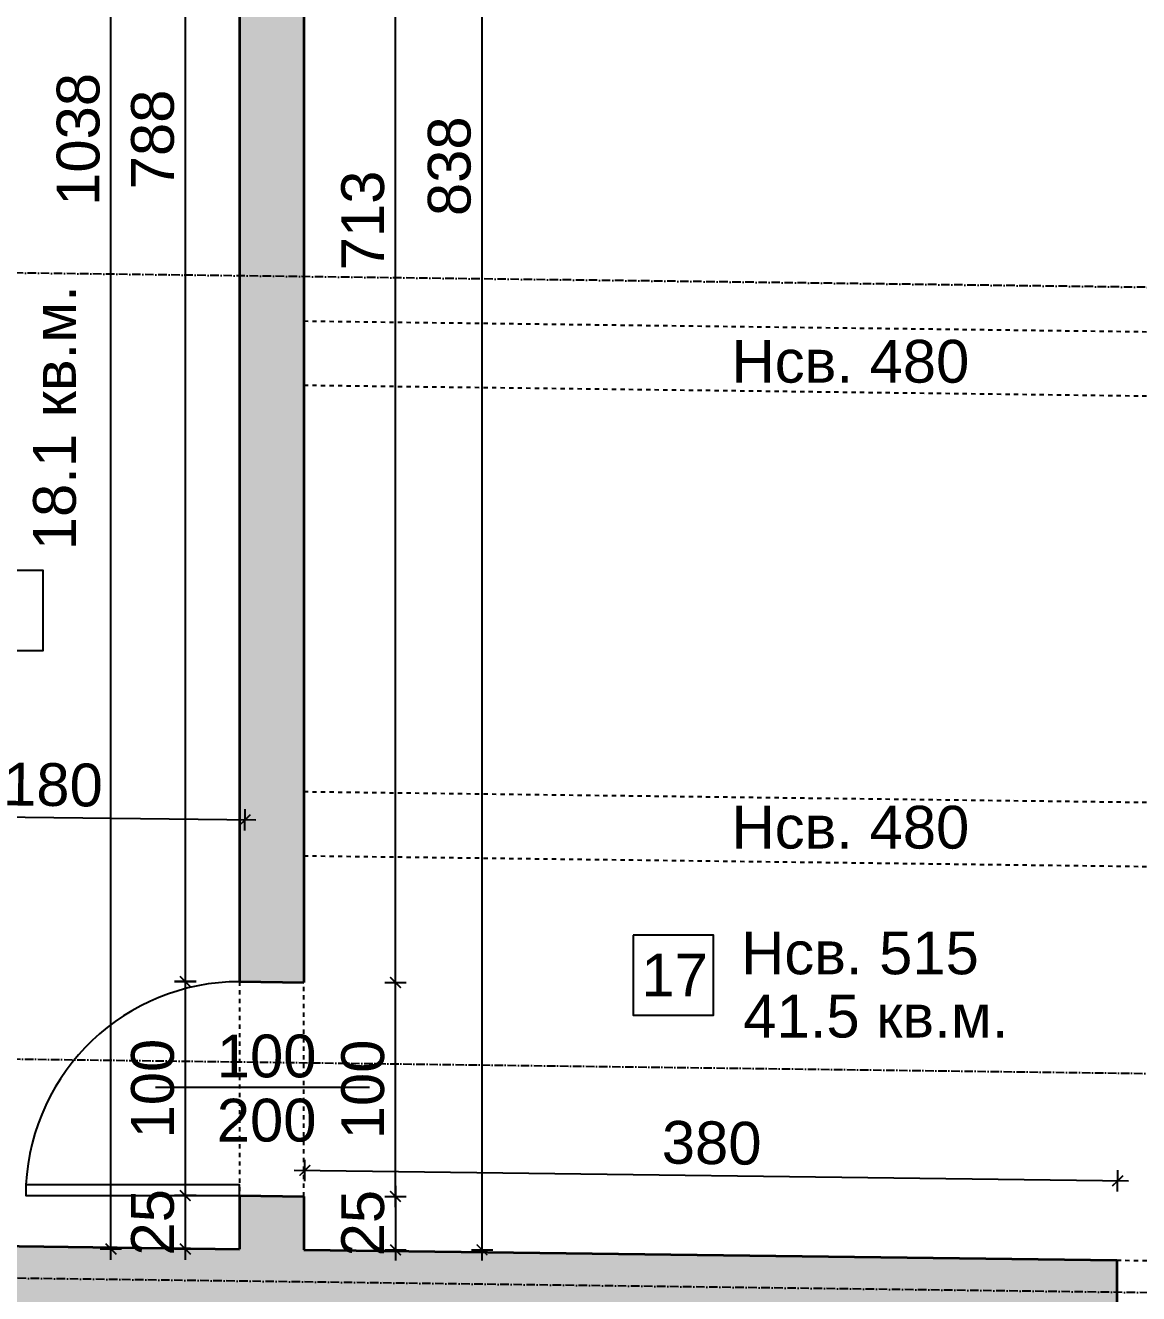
# Model space of a CAD drawing. Header units: inches. Extents: x -72385 to 39588, y -6525 to 66685.
# Drawn here: x -52202 to -51682, y 9031 to 9624 of the extents above; entities that cross this region are included whole.
import ezdxf

# ---------------------------------------------------------------- set-up
doc = ezdxf.new("R2010")
doc.units = ezdxf.units.IN
doc.header["$MEASUREMENT"] = 0
doc.linetypes.add('DashDot', pattern=[0.6, 0.4, -0.1, 0, -0.1])
doc.linetypes.add('Hidden', pattern=[0.4, 0.2, -0.2])
for name, color, linetype, lineweight in [('Врати', 251, 'Continuous', 25), ('Линия на разрез', 252, 'DashDot', 25), ('Надписи Hсв', 252, 'Continuous', 25), ('Надписи врати', 252, 'Continuous', 25), ('Надписи коти вътрешни', 252, 'Continuous', 25), ('Надписи номера на пом.', 252, 'Continuous', 25), ('Надписи площ', 252, 'Continuous', 25), ('Оси', 252, 'DashDot', 25), ('Пунктир', 253, 'Hidden', 25), ('Разрезни линии', 7, 'Continuous', 35), ('Щрих стени', 254, 'Continuous', 25)]:
    doc.layers.add(name, color=color, linetype=linetype, lineweight=lineweight)
doc.styles.add('Arial Regular', font='arial.ttf')
doc.styles.get("Standard").update_dxf_attribs({"font": 'arial.ttf'})
doc.dimstyles.new('Annotative', dxfattribs={"dimscale": 0, "dimtxt": 20, "dimasz": 5, "dimexe": 5, "dimexo": 5, "dimgap": 5, "dimtad": 1, "dimdec": 0, "dimzin": 0, "dimdsep": 46, "dimtxsty": 'Standard', "dimblk": 'ARCHTICK', "dimcen": 5, "dimdle": 5, "dimadec": 0, "dimazin": 0, "dimtfac": 1, "dimtdec": 0, "dimtofl": 0, "dimtmove": 0, "dimatfit": 3, "dimldrblk": 'ARCHTICK', "dimfxl": 5, "dimfxlon": 1, "dimtolj": 1, "dimtzin": 0, "dimarcsym": 1})

# ---------------------------------------------------------------- blocks, each defined once
blk = doc.blocks.new('_ArchTick')
at = {"color": 0, "linetype": 'ByBlock', "const_width": 0.15}
blk.add_lwpolyline([(-0.5, -0.5), (0.5, 0.5)], dxfattribs=at)
blk = doc.blocks.new('*D731')
at = {"layer": 'Defpoints', "color": 0, "ltscale": 50, "transparency": 16777216}
for p in [(-52102.34, 9964.74), (-52127.73, 9177.17), (-52102.34, 9177.17)]:
    blk.add_point(p, dxfattribs=at)
at = {"layer": 'Надписи коти вътрешни', "color": 0, "lineweight": -2, "ltscale": 50, "transparency": 16777216}
for p, q in [((-52127.73, 9969.74), (-52127.73, 9172.17)), ((-52122.73, 9964.74), (-52132.73, 9964.74)), ((-52122.73, 9177.17), (-52132.73, 9177.17))]:
    blk.add_line(p, q, dxfattribs=at)
at = {"layer": 'Надписи коти вътрешни', "color": 0, "lineweight": -2, "ltscale": 50, "transparency": 16777216, "xscale": 5, "yscale": 5, "zscale": 5}
for p, rotation in [((-52127.73, 9964.74), 90), ((-52127.73, 9177.17), 270)]:
    blk.add_blockref('_ArchTick', p, dxfattribs=dict(at, rotation=rotation))
at = {"layer": 'Надписи коти вътрешни', "color": 0, "ltscale": 50, "transparency": 16777216, "insert": (-52142.94, 9570.95), "char_height": 20, "attachment_point": 5, "rotation": 90}
blk.add_mtext('\\A1;788', dxfattribs=at)
blk = doc.blocks.new('*D732')
at = {"layer": 'Defpoints', "color": 0, "ltscale": 50, "transparency": 16777216}
for p in [(-52102.34, 9177.18), (-52127.73, 9077.17), (-52102.34, 9077.17)]:
    blk.add_point(p, dxfattribs=at)
at = {"layer": 'Надписи коти вътрешни', "color": 0, "lineweight": -2, "ltscale": 50, "transparency": 16777216}
for p, q in [((-52127.73, 9182.18), (-52127.73, 9072.17)), ((-52122.73, 9177.18), (-52132.73, 9177.18)), ((-52122.73, 9077.17), (-52132.73, 9077.17))]:
    blk.add_line(p, q, dxfattribs=at)
at = {"layer": 'Надписи коти вътрешни', "color": 0, "lineweight": -2, "ltscale": 50, "transparency": 16777216, "xscale": 5, "yscale": 5, "zscale": 5}
for p, rotation in [((-52127.73, 9177.18), 90), ((-52127.73, 9077.17), 270)]:
    blk.add_blockref('_ArchTick', p, dxfattribs=dict(at, rotation=rotation))
at = {"layer": 'Надписи коти вътрешни', "color": 0, "ltscale": 50, "transparency": 16777216, "insert": (-52142.94, 9127.17), "char_height": 20, "attachment_point": 5, "rotation": 90}
blk.add_mtext('\\A1;100', dxfattribs=at)
blk = doc.blocks.new('*D733')
at = {"layer": 'Defpoints', "color": 0, "ltscale": 50, "transparency": 16777216}
for p in [(-52102.34, 9077.17), (-52127.73, 9052.17), (-52102.34, 9052.17)]:
    blk.add_point(p, dxfattribs=at)
at = {"layer": 'Надписи коти вътрешни', "color": 0, "lineweight": -2, "ltscale": 50, "transparency": 16777216}
for p, q in [((-52127.73, 9082.17), (-52127.73, 9047.17)), ((-52122.73, 9077.17), (-52132.73, 9077.17)), ((-52122.73, 9052.17), (-52132.73, 9052.17))]:
    blk.add_line(p, q, dxfattribs=at)
at = {"layer": 'Надписи коти вътрешни', "color": 0, "lineweight": -2, "ltscale": 50, "transparency": 16777216, "xscale": 5, "yscale": 5, "zscale": 5}
for p, rotation in [((-52127.73, 9077.17), 90), ((-52127.73, 9052.17), 270)]:
    blk.add_blockref('_ArchTick', p, dxfattribs=dict(at, rotation=rotation))
at = {"layer": 'Надписи коти вътрешни', "color": 0, "ltscale": 50, "transparency": 16777216, "insert": (-52142.94, 9064.67), "char_height": 20, "attachment_point": 5, "rotation": 90}
blk.add_mtext('\\A1;25', dxfattribs=at)
blk = doc.blocks.new('*D603')
at = {"layer": 'Defpoints', "color": 0, "ltscale": 50, "transparency": 16777216}
for p in [(-52099.78, 9252.84), (-52282.34, 9054.46), (-52102.34, 9052.17)]:
    blk.add_point(p, dxfattribs=at)
at = {"layer": 'Надписи коти вътрешни', "color": 0, "lineweight": -2, "ltscale": 50, "transparency": 16777216}
for p, q in [((-52279.85, 9250.13), (-52279.72, 9260.13)), ((-52099.85, 9247.84), (-52099.72, 9257.84)), ((-52284.78, 9255.19), (-52094.78, 9252.77))]:
    blk.add_line(p, q, dxfattribs=at)
at = {"layer": 'Надписи коти вътрешни', "color": 0, "lineweight": -2, "ltscale": 50, "transparency": 16777216, "xscale": 5, "yscale": 5, "zscale": 5}
for p, rotation in [((-52279.78, 9255.13), 179.2706286525501), ((-52099.78, 9252.84), 359.2706286525501)]:
    blk.add_blockref('_ArchTick', p, dxfattribs=dict(at, rotation=rotation))
at = {"layer": 'Надписи коти вътрешни', "color": 0, "ltscale": 50, "transparency": 16777216, "insert": (-52189.59, 9269.19), "char_height": 20, "attachment_point": 5, "rotation": 359.27063}
blk.add_mtext('\\A1;180', dxfattribs=at)
blk = doc.blocks.new('*D593')
at = {"layer": 'Defpoints', "color": 0, "ltscale": 50, "transparency": 16777216}
for p in [(-52162.5, 10089.75), (-52102.34, 10089.75), (-52102.34, 9052.17)]:
    blk.add_point(p, dxfattribs=at)
at = {"layer": 'Надписи коти вътрешни', "color": 0, "lineweight": -2, "ltscale": 50, "transparency": 16777216}
for p, q in [((-52162.5, 9047.17), (-52162.5, 10094.75)), ((-52157.5, 10089.75), (-52167.5, 10089.75)), ((-52157.5, 9052.17), (-52167.5, 9052.17))]:
    blk.add_line(p, q, dxfattribs=at)
at = {"layer": 'Надписи коти вътрешни', "color": 0, "lineweight": -2, "ltscale": 50, "transparency": 16777216, "xscale": 5, "yscale": 5, "zscale": 5}
for p, rotation in [((-52162.5, 10089.75), 90), ((-52162.5, 9052.17), 270)]:
    blk.add_blockref('_ArchTick', p, dxfattribs=dict(at, rotation=rotation))
at = {"layer": 'Надписи коти вътрешни', "color": 0, "ltscale": 50, "transparency": 16777216, "insert": (-52177.72, 9570.96), "char_height": 20, "attachment_point": 5, "rotation": 90}
blk.add_mtext('\\A1;1038', dxfattribs=at)
blk = doc.blocks.new('*D594')
at = {"layer": 'Defpoints', "color": 0, "ltscale": 50, "transparency": 16777216}
for p in [(-52072.34, 9076.79), (-52072.34, 9051.78), (-52029.47, 9051.78)]:
    blk.add_point(p, dxfattribs=at)
at = {"layer": 'Надписи коти вътрешни', "color": 0, "lineweight": -2, "ltscale": 50, "transparency": 16777216}
for p, q in [((-52029.47, 9081.79), (-52029.47, 9046.78)), ((-52034.47, 9076.79), (-52024.47, 9076.79)), ((-52034.47, 9051.78), (-52024.47, 9051.78))]:
    blk.add_line(p, q, dxfattribs=at)
at = {"layer": 'Надписи коти вътрешни', "color": 0, "lineweight": -2, "ltscale": 50, "transparency": 16777216, "xscale": 5, "yscale": 5, "zscale": 5}
for p, rotation in [((-52029.47, 9076.79), 90), ((-52029.47, 9051.78), 270)]:
    blk.add_blockref('_ArchTick', p, dxfattribs=dict(at, rotation=rotation))
at = {"layer": 'Надписи коти вътрешни', "color": 0, "ltscale": 50, "transparency": 16777216, "insert": (-52044.68, 9064.28), "char_height": 20, "attachment_point": 5, "rotation": 90}
blk.add_mtext('\\A1;25', dxfattribs=at)
blk = doc.blocks.new('*D595')
at = {"layer": 'Defpoints', "color": 0, "ltscale": 50, "transparency": 16777216}
for p in [(-52072.34, 9176.79), (-52029.47, 9176.79), (-52072.34, 9076.79)]:
    blk.add_point(p, dxfattribs=at)
at = {"layer": 'Надписи коти вътрешни', "color": 0, "lineweight": -2, "ltscale": 50, "transparency": 16777216}
for p, q in [((-52029.47, 9071.79), (-52029.47, 9181.79)), ((-52034.47, 9176.79), (-52024.47, 9176.79)), ((-52034.47, 9076.79), (-52024.47, 9076.79))]:
    blk.add_line(p, q, dxfattribs=at)
at = {"layer": 'Надписи коти вътрешни', "color": 0, "lineweight": -2, "ltscale": 50, "transparency": 16777216, "xscale": 5, "yscale": 5, "zscale": 5}
for p, rotation in [((-52029.47, 9176.79), 90), ((-52029.47, 9076.79), 270)]:
    blk.add_blockref('_ArchTick', p, dxfattribs=dict(at, rotation=rotation))
at = {"layer": 'Надписи коти вътрешни', "color": 0, "ltscale": 50, "transparency": 16777216, "insert": (-52044.68, 9126.79), "char_height": 20, "attachment_point": 5, "rotation": 90}
blk.add_mtext('\\A1;100', dxfattribs=at)
blk = doc.blocks.new('*D596')
at = {"layer": 'Defpoints', "color": 0, "ltscale": 50, "transparency": 16777216}
for p in [(-52072.34, 9889.35), (-52029.47, 9889.35), (-52072.34, 9176.79)]:
    blk.add_point(p, dxfattribs=at)
at = {"layer": 'Надписи коти вътрешни', "color": 0, "lineweight": -2, "ltscale": 50, "transparency": 16777216}
for p, q in [((-52029.47, 9171.79), (-52029.47, 9894.35)), ((-52034.47, 9889.35), (-52024.47, 9889.35)), ((-52034.47, 9176.79), (-52024.47, 9176.79))]:
    blk.add_line(p, q, dxfattribs=at)
at = {"layer": 'Надписи коти вътрешни', "color": 0, "lineweight": -2, "ltscale": 50, "transparency": 16777216, "xscale": 5, "yscale": 5, "zscale": 5}
for p, rotation in [((-52029.47, 9889.35), 90), ((-52029.47, 9176.79), 270)]:
    blk.add_blockref('_ArchTick', p, dxfattribs=dict(at, rotation=rotation))
at = {"layer": 'Надписи коти вътрешни', "color": 0, "ltscale": 50, "transparency": 16777216, "insert": (-52044.69, 9533.07), "char_height": 20, "attachment_point": 5, "rotation": 90}
blk.add_mtext('\\A1;713', dxfattribs=at)
blk = doc.blocks.new('*D8256')
at = {"layer": 'Defpoints', "color": 0, "ltscale": 50, "transparency": 16777216}
for p in [(-52072.34, 9889.35), (-51989.03, 9889.35), (-52072.34, 9051.78)]:
    blk.add_point(p, dxfattribs=at)
at = {"layer": 'Надписи коти вътрешни', "color": 0, "lineweight": -2, "ltscale": 50, "transparency": 16777216}
for p, q in [((-51989.03, 9046.78), (-51989.03, 9894.35)), ((-51994.03, 9889.35), (-51984.03, 9889.35)), ((-51994.03, 9051.78), (-51984.03, 9051.78))]:
    blk.add_line(p, q, dxfattribs=at)
at = {"layer": 'Надписи коти вътрешни', "color": 0, "lineweight": -2, "ltscale": 50, "transparency": 16777216, "xscale": 5, "yscale": 5, "zscale": 5}
for p, rotation in [((-51989.03, 9889.35), 90), ((-51989.03, 9051.78), 270)]:
    blk.add_blockref('_ArchTick', p, dxfattribs=dict(at, rotation=rotation))
at = {"layer": 'Надписи коти вътрешни', "color": 0, "ltscale": 50, "transparency": 16777216, "insert": (-52004.24, 9558.41), "char_height": 20, "attachment_point": 5, "rotation": 90}
blk.add_mtext('\\A1;838', dxfattribs=at)
blk = doc.blocks.new('*D739')
at = {"layer": 'Defpoints', "color": 0, "ltscale": 50, "transparency": 16777216}
for p in [(-51691.86, 9084.08), (-52072.34, 9051.78), (-51692.34, 9046.95)]:
    blk.add_point(p, dxfattribs=at)
at = {"layer": 'Надписи коти вътрешни', "color": 0, "lineweight": -2, "ltscale": 50, "transparency": 16777216}
for p, q in [((-52071.93, 9083.92), (-52071.8, 9093.92)), ((-52076.86, 9088.98), (-51686.86, 9084.02)), ((-51691.93, 9079.08), (-51691.8, 9089.08))]:
    blk.add_line(p, q, dxfattribs=at)
at = {"layer": 'Надписи коти вътрешни', "color": 0, "lineweight": -2, "ltscale": 50, "transparency": 16777216, "xscale": 5, "yscale": 5, "zscale": 5}
for p, rotation in [((-52071.86, 9088.92), 179.2706286525495), ((-51691.86, 9084.08), 359.2706286525495)]:
    blk.add_blockref('_ArchTick', p, dxfattribs=dict(at, rotation=rotation))
at = {"layer": 'Надписи коти вътрешни', "color": 0, "ltscale": 50, "transparency": 16777216, "insert": (-51881.67, 9101.72), "char_height": 20, "attachment_point": 5, "rotation": 359.27063}
blk.add_mtext('\\A1;380', dxfattribs=at)

msp = doc.modelspace()

# ---------------------------------------------------------------- hatches: boundary and pattern name
at = {"layer": 'Щрих стени', "ltscale": 10}
h = msp.add_hatch(color=256, dxfattribs=at)
h.dxf.hatch_style = 1
h.paths.add_polyline_path([(-51702.34, 10104.66), (-51802.34, 10105.93), (-51802.34, 10120.93), (-52317.34, 10127.49), (-52317.34, 9319.92), (-52282.34, 9319.48), (-52282.34, 9554.5), (-52272.34, 9554.37), (-52272.34, 10091.91), (-52102.34, 10089.75), (-52102.34, 10054.75), (-52072.34, 10054.36), (-52072.34, 10089.37), (-51747.34, 10085.23), (-51747.34, 10050.23), (-51717.34, 10049.85), (-51717.34, 10084.85), (-51702.34, 10084.66)])
h.paths.add_polyline_path([(-52062.34, 9919.23), (-52072.34, 9919.35), (-52072.34, 9964.36), (-52102.34, 9964.74), (-52102.34, 9177.18), (-52072.34, 9176.79), (-52072.34, 9889.35), (-52062.34, 9889.22)])
h.paths.add_polyline_path([(-51677.34, 9914.33), (-51687.34, 9914.45), (-51687.34, 9929.45), (-51717.34, 9929.84), (-51717.34, 9959.84), (-51747.34, 9960.22), (-51747.34, 9915.22), (-51962.34, 9917.95), (-51962.34, 9887.95), (-51677.34, 9884.32)])
h.paths.add_polyline_path([(-51367.34, 10115.4), (-51612.34, 10118.51), (-51612.34, 10083.51), (-51397.34, 10080.77), (-51397.34, 9523.09), (-51402.34, 9523.16), (-51402.34, 9458.15), (-51397.34, 9458.09), (-51397.34, 9043.19), (-51547.34, 9045.1), (-51547.34, 9395.13), (-51577.34, 9395.51), (-51577.34, 9045.48), (-51592.34, 9045.67), (-51592.34, 9015.67), (-51397.34, 9013.19), (-51397.34, 8923.04), (-51399.84, 8923.07), (-51399.84, 8858.21), (-51367.34, 8857.79), (-51337.34, 8857.41), (-51337.34, 8892.41), (-51367.34, 8892.8), (-51367.34, 9487.71), (-51337.31, 9487.32), (-51337.31, 9522.33), (-51367.34, 9522.71)])
h.paths.add_polyline_path([(-51547.34, 9912.67), (-51577.34, 9913.05), (-51577.34, 9495.52), (-51547.34, 9495.14)], flags=17)
h.paths.add_polyline_path([(-51692.34, 9046.95), (-52072.34, 9051.78), (-52072.34, 9076.79), (-52102.34, 9077.17), (-52102.34, 9052.17), (-52317.34, 9054.9), (-52317.34, 9019.9), (-52282.34, 9019.45), (-52282.34, 9024.45), (-51747.34, 9017.64), (-51747.34, 8905.13), (-51717.34, 8904.75), (-51717.34, 9017.26), (-51692.34, 9016.94)])
h.paths.add_polyline_path([(-51597.34, 8695.71), (-51717.34, 8697.24), (-51717.34, 8804.74), (-51747.34, 8805.13), (-51747.34, 8697.62), (-52282.34, 8704.43), (-52282.34, 8754.45), (-52317.34, 8754.9), (-52317.34, 8292.34), (-51967.34, 8287.88), (-51967.34, 8322.89), (-52282.34, 8326.9), (-52282.34, 8674.43), (-51597.34, 8665.71)])
h.paths.add_polyline_path([(-51367.34, 8707.78), (-51397.34, 8708.16), (-51397.34, 8693.16), (-51497.34, 8694.44), (-51497.34, 8664.43), (-51397.34, 8663.16), (-51397.34, 8340.63), (-51402.34, 8340.7), (-51402.34, 8280.69), (-51367.34, 8280.25)])
h.paths.add_polyline_path([(-51667.34, 8319.07), (-51702.34, 8319.51), (-51702.34, 8284.51), (-51667.34, 8284.07)])

# ---------------------------------------------------------------- linework, layer by layer
at = {"layer": 'Врати', "ltscale": 50}
msp.add_lwpolyline([(-52102.34, 9077.17), (-52102.34, 9082.17), (-52202.34, 9082.17), (-52202.34, 9077.17)], close=True, dxfattribs=at)
msp.add_arc((-52102.34, 9077.17), 100, 90, 177.13402, dxfattribs=at)
at = {"layer": 'Линия на разрез', "ltscale": 10}
msp.add_lwpolyline([(-52477.21, 9144.44), (-41314.83, 9002.34), (-41314.83, 8502.3), (-40082.38, 8486.61)], dxfattribs=at)
at = {"layer": 'Надписи врати', "ltscale": 50}
msp.add_line((-52141.68, 9127.92), (-52041.68, 9127.92), dxfattribs=at)
at = {"layer": 'Надписи номера на пом.', "ltscale": 50}
for points in [[(-52231.63, 9331.96), (-52194.13, 9331.96), (-52194.13, 9369.46), (-52231.63, 9369.46)], [(-51918.38, 9198.95), (-51918.38, 9161.45), (-51880.88, 9161.45), (-51880.88, 9198.95)]]:
    msp.add_lwpolyline(points, close=True, dxfattribs=at)
at = {"layer": 'Оси', "ltscale": 10}
msp.add_line((-39839.84, 9351.09), (-52699.84, 9514.81), dxfattribs=at)
msp.add_lwpolyline([(-39839.84, 8751.04), (-51384.84, 8898.02), (-51384.84, 9028.03), (-52699.84, 9044.77)], dxfattribs=at)
at = {"layer": 'Пунктир', "ltscale": 10}
for p, q in [((-52072.34, 9486.07), (-51577.34, 9479.77)), ((-52072.34, 9456.07), (-51577.34, 9449.76)), ((-52072.34, 9266.05), (-51577.34, 9259.75)), ((-52072.34, 9236.05), (-51577.34, 9229.75)), ((-52102.34, 9177.17), (-52102.34, 9077.17)), ((-52072.34, 9076.79), (-52072.34, 9176.79)), ((-51692.34, 9046.95), (-51592.34, 9045.67))]:
    msp.add_line(p, q, dxfattribs=at)
at = {"layer": 'Разрезни линии', "ltscale": 50}
for p, q in [((-52102.34, 9964.74), (-52102.34, 9177.18)), ((-52072.34, 9889.35), (-52072.34, 9176.79)), ((-52102.34, 9177.18), (-52072.34, 9176.79)), ((-52102.34, 9077.17), (-52072.34, 9076.79)), ((-52102.34, 9077.17), (-52102.34, 9052.17)), ((-52072.34, 9076.79), (-52072.34, 9051.78)), ((-52317.34, 9054.9), (-52102.34, 9052.17)), ((-52072.34, 9051.78), (-51692.34, 9046.95)), ((-51692.34, 9046.95), (-51692.34, 9016.94))]:
    msp.add_line(p, q, dxfattribs=at)

# ---------------------------------------------------------------- texts
at = {"layer": 'Надписи Hсв', "ltscale": 100, "char_height": 20, "width": 180.4891, "attachment_point": 1, "style": 'Arial Regular'}
for s, insert in [('\\pxt8;Hсв. 480', (-51872.37, 9477.23)), ('\\pxt8;Hсв. 480', (-51872.39, 9259.4)), ('\\pxt8;Hсв. 515', (-51867.91, 9200.63))]:
    msp.add_mtext(s, dxfattribs=dict(at, insert=insert))
at = {"layer": 'Надписи врати', "ltscale": 100, "char_height": 20, "width": 180.4891, "attachment_point": 1, "style": 'Arial Regular'}
for s, insert in [('100', (-52113.02, 9152.44)), ('200', (-52113.02, 9122.44))]:
    msp.add_mtext(s, dxfattribs=dict(at, insert=insert))
at = {"layer": 'Надписи номера на пом.', "ltscale": 100, "insert": (-51989.24, 9190.26), "char_height": 20, "width": 180.4891, "attachment_point": 1, "style": 'Arial Regular'}
msp.add_mtext('\\pxqc;17', dxfattribs=at)
at = {"layer": 'Надписи площ', "ltscale": 100, "insert": (-52198.9, 9378.9), "char_height": 20, "width": 180.4891, "attachment_point": 1, "rotation": 90, "style": 'Arial Regular'}
msp.add_mtext('18.1 кв.м.', dxfattribs=at)
at = {"layer": 'Надписи площ', "ltscale": 100, "insert": (-51866.9, 9171.06), "char_height": 20, "width": 180.4891, "attachment_point": 1, "style": 'Arial Regular'}
msp.add_mtext('41.5 кв.м.', dxfattribs=at)

# ---------------------------------------------------------------- dimensions: what is measured, and where the dimension line sits
at = {"layer": 'Надписи коти вътрешни', "ltscale": 50}
for base, p1, p2, picture, middle in [((-52162.5, 10089.75), (-52102.34, 9052.17), (-52102.34, 10089.75), '*D593', (-52177.72, 9570.96)), ((-52127.73, 9177.17), (-52102.34, 9964.74), (-52102.34, 9177.17), '*D731', (-52142.94, 9570.95)), ((-52029.47, 9889.35), (-52072.34, 9176.79), (-52072.34, 9889.35), '*D596', (-52044.69, 9533.07)), ((-52127.73, 9077.17), (-52102.34, 9177.18), (-52102.34, 9077.17), '*D732', (-52142.94, 9127.17))]:
    dim = msp.add_linear_dim(base=base, p1=p1, p2=p2, angle=90, dimstyle='Annotative', override={"dimscale": 0, "dimtix": 0, "dimtofl": 0, "dimtmove": 0, "dimatfit": 3}, dxfattribs=at)
    dim.commit()
    dim.dimension.update_dxf_attribs({"geometry": picture, "text_midpoint": middle})
for base, p1, p2, picture, middle in [((-51989.03, 9889.35), (-52072.34, 9051.78), (-52072.34, 9889.35), '*D8256', (-51989.03, 9558.41)), ((-52127.73, 9052.17), (-52102.34, 9077.17), (-52102.34, 9052.17), '*D733', (-52127.73, 9064.67)), ((-52029.47, 9051.78), (-52072.34, 9076.79), (-52072.34, 9051.78), '*D594', (-52029.47, 9064.28))]:
    dim = msp.add_linear_dim(base=base, p1=p1, p2=p2, angle=90, dimstyle='Annotative', override={"dimscale": 0, "dimtix": 0, "dimtofl": 0, "dimtmove": 0, "dimatfit": 3}, dxfattribs=at)
    dim.commit()
    dim.dimension.update_dxf_attribs({"geometry": picture, "text_midpoint": middle, "dimtype": 128})
for p1, p2, distance, picture, middle in [((-52282.34, 9054.46), (-52102.34, 9052.17), 200.69, '*D603', (-52189.59, 9269.19)), ((-52072.34, 9076.79), (-52072.34, 9176.79), -42.87, '*D595', (-52044.68, 9126.79)), ((-52072.34, 9051.78), (-51692.34, 9046.95), 37.14, '*D739', (-51881.67, 9101.72))]:
    dim = msp.add_aligned_dim(p1=p1, p2=p2, distance=distance, dimstyle='Annotative', override={"dimscale": 0, "dimtix": 0, "dimtofl": 0, "dimtmove": 0, "dimatfit": 3}, dxfattribs=at)
    dim.commit()
    dim.dimension.update_dxf_attribs({"geometry": picture, "text_midpoint": middle})

doc.saveas('drawing.dxf')
